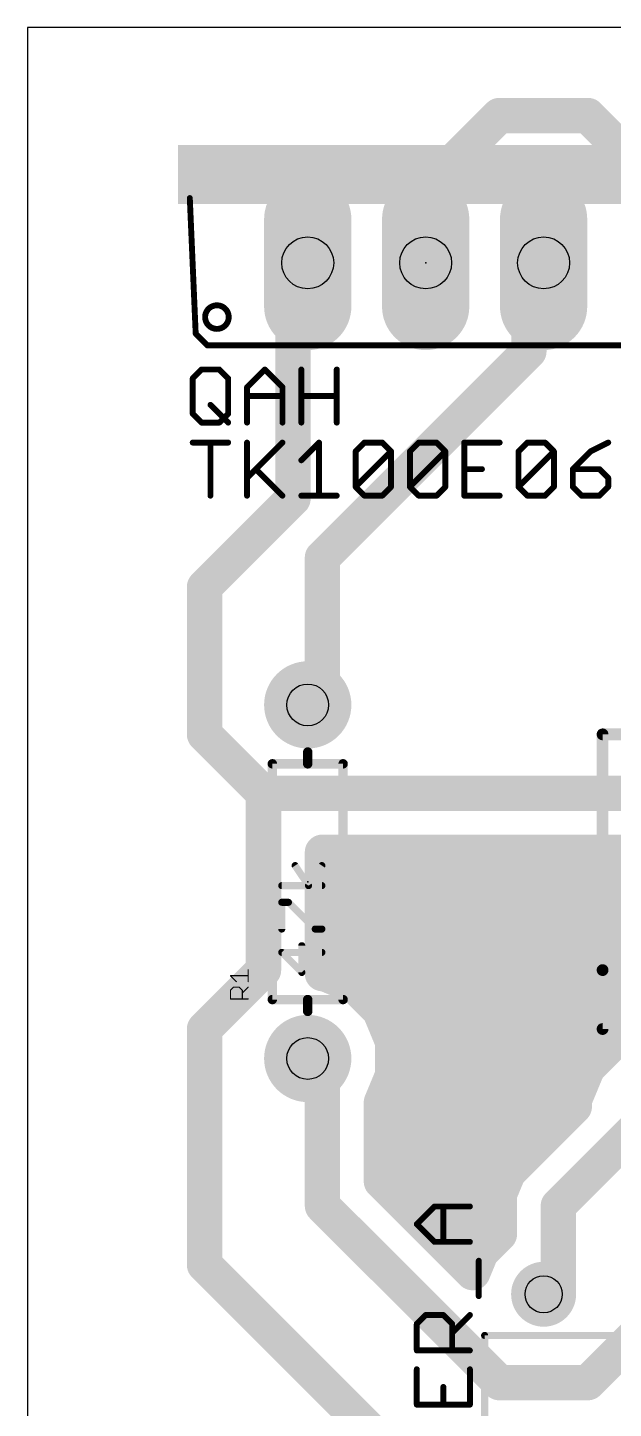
# Model space of a CAD drawing. Extents: x 0 to 88.9, y -10.5 to 54.6.
# Drawn here: x 0 to 12.61, y 24.85 to 54.6 of the extents above; entities that cross this region are included whole.
import ezdxf

# ---------------------------------------------------------------- set-up
doc = ezdxf.new("R2010")
doc.units = 0
for name, color, linetype in [('16', 175, 'CONTINUOUS'), ('17', 82, 'CONTINUOUS'), ('20', 7, 'CONTINUOUS'), ('21', 253, 'CONTINUOUS'), ('23', 7, 'CONTINUOUS'), ('25', 253, 'CONTINUOUS'), ('27', 253, 'CONTINUOUS'), ('44', 253, 'CONTINUOUS'), ('51', 253, 'CONTINUOUS')]:
    doc.layers.add(name, color=color, linetype=linetype)

# ---------------------------------------------------------------- blocks, each defined once
blk = doc.blocks.new('ROUNDP')
at = {"const_width": 0.5}
blk.add_lwpolyline([(0, -0.25, 1), (0, 0.25, 1), (0, -0.25)], format="xyb", dxfattribs=at)
blk = doc.blocks.new('RECT')
blk.add_solid([(-0.5, -0.5), (0.5, -0.5), (-0.5, 0.5), (0.5, 0.5)])
blk = doc.blocks.new('LONGP100')
at = {"const_width": 1}
blk.add_lwpolyline([(-0.5, 0), (0.5, 0)], dxfattribs=at)
at = {"const_width": 0.5}
for points in [[(-0.5, 0.25, 1), (-0.5, -0.25)], [(0.5, -0.25, 1), (0.5, 0.25)]]:
    blk.add_lwpolyline(points, format="xyb", dxfattribs=at)

msp = doc.modelspace()

# ---------------------------------------------------------------- linework, layer by layer
at = {"layer": '16', "const_width": 0.762}
for points in [[(10.16, 52.705), (8.89, 51.435)], [(12.065, 52.705), (10.16, 52.705)], [(13.335, 51.435), (12.065, 52.705)], [(8.89, 51.435), (8.89, 49.53)], [(5.715, 44.45), (5.715, 49.53)], [(5.715, 49.53), (6.0325, 49.53)], [(8.89, 49.53), (8.5725, 49.53)], [(10.795, 49.53), (10.795, 47.625)], [(10.795, 49.53), (11.1125, 49.53)], [(10.795, 47.625), (6.35, 43.18)], [(3.81, 42.545), (5.715, 44.45)], [(6.35, 43.18), (6.35, 40.005)], [(3.81, 39.37), (3.81, 42.545)], [(6.35, 40.005), (6.0325, 40.005)], [(5.08, 38.1), (3.81, 39.37)], [(13.97, 38.1), (5.08, 38.1)], [(5.08, 34.29), (5.08, 38.1)], [(6.35, 34.2138), (6.35, 36.83)], [(6.35, 36.83), (14.2226, 36.83)], [(6.35, 36.576), (27.16, 36.576)], [(6.35, 35.814), (26.398, 35.814)], [(6.35, 35.052), (25.636, 35.052)], [(3.81, 33.02), (5.08, 34.29)], [(6.35, 34.29), (24.874, 34.29)], [(6.3963, 34.2138), (6.35, 34.2138)], [(7.0684, 33.9354), (6.3963, 34.2138)], [(7.5829, 33.4209), (7.0684, 33.9354)], [(7.4758, 33.528), (24.112, 33.528)], [(7.8613, 32.7488), (7.5829, 33.4209)], [(3.81, 27.94), (3.81, 33.02)], [(13.2786, 32.9946), (12.5878, 32.7084)], [(7.8542, 32.766), (12.7267, 32.766)], [(7.8613, 32.0212), (7.8613, 32.7488)], [(12.5878, 32.7084), (12.0591, 32.1797)], [(6.35, 32.385), (6.0325, 32.385)], [(6.35, 32.385), (6.35, 29.21)], [(12.0591, 32.1797), (11.7729, 31.4889)], [(7.62, 31.4387), (7.8613, 32.0212)], [(7.8542, 32.004), (11.9863, 32.004)], [(11.7729, 31.4889), (11.7729, 31.349)], [(7.62, 29.7361), (7.62, 31.4387)], [(7.62, 31.242), (11.666, 31.242)], [(11.7729, 31.349), (10.3533, 29.9294)], [(13.335, 31.115), (11.43, 29.21)], [(7.62, 30.48), (10.904, 30.48)], [(9.5854, 27.7706), (7.62, 29.7361)], [(7.638, 29.718), (10.2658, 29.718)], [(10.3533, 29.9294), (10.16, 29.4626)], [(10.16, 29.4626), (10.16, 28.5997)], [(6.35, 29.21), (10.16, 25.4)], [(11.43, 29.21), (11.43, 27.305)], [(8.4, 28.956), (10.16, 28.956)], [(10.16, 28.5997), (9.7654, 28.2051)], [(9.162, 28.194), (9.7608, 28.194)], [(9.7654, 28.2051), (9.5854, 27.7706)], [(7.62, 24.13), (3.81, 27.94)], [(11.43, 27.305), (11.1125, 27.305)], [(12.065, 25.4), (13.335, 26.67)], [(10.16, 25.4), (12.065, 25.4)]]:
    msp.add_lwpolyline(points, dxfattribs=at)
at = {"layer": '16', "const_width": 0.381}
for points in [[(10.16, 52.8955, 1), (10.16, 52.5145)], [(10.2947, 52.5703, 1), (10.0253, 52.8397)], [(12.1997, 52.8397, 1), (11.9303, 52.5703)], [(12.065, 52.5145, 1), (12.065, 52.8955)], [(9.0805, 51.435, 1), (8.6995, 51.435)], [(8.7553, 51.5697, 1), (9.0247, 51.3003)], [(5.9055, 49.53, 1), (5.5245, 49.53)], [(5.715, 49.7205, 1), (5.715, 49.3395)], [(6.0325, 49.3395, 1), (6.0325, 49.7205)], [(8.5725, 49.7205, 1), (8.5725, 49.3395)], [(8.6995, 49.53, 1), (9.0805, 49.53)], [(8.89, 49.3395, 1), (8.89, 49.7205)], [(10.9855, 49.53, 1), (10.6045, 49.53)], [(10.795, 49.7205, 1), (10.795, 49.3395)], [(11.1125, 49.3395, 1), (11.1125, 49.7205)], [(10.9297, 47.4903, 1), (10.6603, 47.7597)], [(10.6045, 47.625, 1), (10.9855, 47.625)], [(5.5245, 44.45, 1), (5.9055, 44.45)], [(5.8497, 44.3153, 1), (5.5803, 44.5847)], [(6.5405, 43.18, 1), (6.1595, 43.18)], [(6.2153, 43.3147, 1), (6.4847, 43.0453)], [(4.0005, 42.545, 1), (3.6195, 42.545)], [(3.6753, 42.6797, 1), (3.9447, 42.4103)], [(6.0325, 40.1955, 1), (6.0325, 39.8145)], [(6.1595, 40.005, 1), (6.5405, 40.005)], [(6.35, 39.8145, 1), (6.35, 40.1955)], [(3.9447, 39.5047, 1), (3.6753, 39.2353)], [(3.6195, 39.37, 1), (4.0005, 39.37)], [(5.08, 38.2905, 1), (5.08, 37.9095)], [(5.2705, 38.1, 1), (4.8895, 38.1)], [(4.9453, 37.9653, 1), (5.2147, 38.2347)], [(6.5405, 36.83, 1), (6.1595, 36.83)], [(6.35, 37.0205, 1), (6.35, 36.6395)], [(6.35, 36.7665, 1), (6.35, 36.3855)], [(6.35, 36.0045, 1), (6.35, 35.6235)], [(6.35, 35.2425, 1), (6.35, 34.8615)], [(5.2147, 34.1553, 1), (4.9453, 34.4247)], [(6.35, 34.4805, 1), (6.35, 34.0995)], [(6.35, 34.4043, 1), (6.35, 34.0233)], [(6.4692, 34.3898, 1), (6.3234, 34.0378)], [(6.3963, 34.0233, 1), (6.3963, 34.4043)], [(4.8895, 34.29, 1), (5.2705, 34.29)], [(6.1595, 34.2138, 1), (6.5405, 34.2138)], [(7.2031, 34.0701, 1), (6.9337, 33.8007)], [(6.9955, 33.7594, 1), (7.1413, 34.1114)], [(7.4758, 33.7185, 1), (7.4758, 33.3375)], [(7.7589, 33.4938, 1), (7.4069, 33.348)], [(7.4482, 33.2862, 1), (7.7176, 33.5556)], [(4.0005, 33.02, 1), (3.6195, 33.02)], [(3.6753, 33.1547, 1), (3.9447, 32.8853)], [(7.8542, 32.9565, 1), (7.8542, 32.5755)], [(8.0518, 32.7488, 1), (7.6708, 32.7488)], [(12.5149, 32.8844, 1), (12.6607, 32.5324)], [(12.7225, 32.5737, 1), (12.4531, 32.8431)], [(12.7267, 32.5755, 1), (12.7267, 32.9565)], [(6.0325, 32.5755, 1), (6.0325, 32.1945)], [(6.5405, 32.385, 1), (6.1595, 32.385)], [(6.35, 32.1945, 1), (6.35, 32.5755)], [(7.6853, 32.6759, 1), (8.0373, 32.8217)], [(11.9243, 32.3144, 1), (12.1938, 32.045)], [(12.2351, 32.1068, 1), (11.8831, 32.2526)], [(7.8542, 32.1945, 1), (7.8542, 31.8135)], [(7.6708, 32.0212, 1), (8.0518, 32.0212)], [(8.0373, 31.9483, 1), (7.6853, 32.0941)], [(11.9863, 31.8135, 1), (11.9863, 32.1945)], [(11.9634, 31.4889, 1), (11.5824, 31.4889)], [(7.8105, 31.4387, 1), (7.4295, 31.4387)], [(7.444, 31.5116, 1), (7.796, 31.3658)], [(7.62, 31.4325, 1), (7.62, 31.0515)], [(11.5969, 31.5618, 1), (11.9489, 31.416)], [(11.9076, 31.2142, 1), (11.6382, 31.4837)], [(11.666, 31.0515, 1), (11.666, 31.4325)], [(11.5824, 31.349, 1), (11.9634, 31.349)], [(7.62, 30.6705, 1), (7.62, 30.2895)], [(10.904, 30.2895, 1), (10.904, 30.6705)], [(7.7547, 29.8708, 1), (7.4853, 29.6013)], [(7.638, 29.9085, 1), (7.638, 29.5275)], [(10.2186, 30.0641, 1), (10.4881, 29.7947)], [(10.5293, 29.8565, 1), (10.1773, 30.0023)], [(10.2658, 29.5275, 1), (10.2658, 29.9085)], [(7.4295, 29.7361, 1), (7.8105, 29.7361)], [(10.3505, 29.4626, 1), (9.9695, 29.4626)], [(6.4847, 29.3447, 1), (6.2153, 29.0753)], [(9.984, 29.5355, 1), (10.336, 29.3897)], [(11.6205, 29.21, 1), (11.2395, 29.21)], [(11.2953, 29.3447, 1), (11.5647, 29.0753)], [(6.1595, 29.21, 1), (6.5405, 29.21)], [(8.4, 29.1465, 1), (8.4, 28.7655)], [(10.16, 28.7655, 1), (10.16, 29.1465)], [(10.2947, 28.465, 1), (10.0253, 28.7344)], [(9.162, 28.3845, 1), (9.162, 28.0035)], [(9.9414, 28.1322, 1), (9.5894, 28.278)], [(9.7608, 28.0035, 1), (9.7608, 28.3845)], [(9.9695, 28.5997, 1), (10.3505, 28.5997)], [(3.9447, 28.0747, 1), (3.6753, 27.8053)], [(9.6307, 28.3398, 1), (9.9001, 28.0704)], [(3.6195, 27.94, 1), (4.0005, 27.94)], [(9.4094, 27.8435, 1), (9.7614, 27.6977)], [(9.4507, 27.6359, 1), (9.7201, 27.9053)], [(11.1125, 27.4955, 1), (11.1125, 27.1145)], [(11.43, 27.1145, 1), (11.43, 27.4955)], [(11.2395, 27.305, 1), (11.6205, 27.305)], [(10.16, 25.5905, 1), (10.16, 25.2095)], [(10.0253, 25.2653, 1), (10.2947, 25.5347)], [(11.9303, 25.5347, 1), (12.1997, 25.2653)], [(12.065, 25.2095, 1), (12.065, 25.5905)]]:
    msp.add_lwpolyline(points, format="xyb", dxfattribs=at)
at = {"layer": '20'}
for p, q in [((88.8875, 54.6), (0, 54.6)), ((0, 54.6), (0, 0))]:
    msp.add_line(p, q, dxfattribs=at)
at = {"layer": '21'}
for points, const_width in [([(3.6195, 48.006), (3.4925, 50.927)], 0.127), ([(3.6195, 48.006), (3.8735, 47.752)], 0.127), ([(13.2715, 47.752), (3.8735, 47.752)], 0.127), ([(13.6525, 39.37), (12.3825, 39.37)], 0.254), ([(12.3825, 39.37), (12.3825, 34.29)], 0.254), ([(6.0325, 38.735), (6.0325, 38.989)], 0.2032), ([(5.2705, 33.655), (5.2705, 38.735)], 0.2032), ([(5.2705, 38.735), (6.0325, 38.735)], 0.2032), ([(6.0325, 38.735), (6.7945, 38.735)], 0.2032), ([(6.7945, 38.735), (6.7945, 33.655)], 0.2032), ([(6.0492, 36.1102), (5.7611, 36.5424)], 0.1524), ([(6.3373, 36.5424), (6.0492, 36.1102)], 0.1524), ([(6.3373, 36.1102), (5.473, 36.1102)], 0.1524), ([(5.473, 35.1747), (5.473, 35.7509)], 0.1524), ([(5.473, 35.7509), (5.617, 35.7509)], 0.1524), ([(5.617, 35.7509), (6.1932, 35.1747)], 0.1524), ([(6.1932, 35.1747), (6.3373, 35.1747)], 0.1524), ([(5.9051, 34.2392), (5.9051, 34.8154)], 0.1524), ([(6.3373, 34.6714), (5.473, 34.6714)], 0.1524), ([(5.473, 34.6714), (5.9051, 34.2392)], 0.1524), ([(12.3825, 34.29), (12.3825, 33.02)], 0.254), ([(14.9225, 34.29), (12.3825, 34.29)], 0.254), ([(6.0325, 33.655), (5.2705, 33.655)], 0.2032), ([(6.7945, 33.655), (6.0325, 33.655)], 0.2032), ([(6.0325, 33.655), (6.0325, 33.401)], 0.2032), ([(12.3825, 33.02), (13.6525, 33.02)], 0.254), ([(20.0025, 26.416), (9.8425, 26.416)], 0.1524), ([(9.8425, 26.416), (9.8425, 24.511)], 0.1524)]:
    msp.add_lwpolyline(points, dxfattribs=dict(at, const_width=const_width))
for points, const_width in [([(3.5242, 50.9284, 1), (3.4608, 50.9256)], 0.0635), ([(4.0767, 48.1076, 1), (4.0767, 48.6156, 1), (4.0767, 48.1076)], 0.127), ([(3.642, 48.0285, 1), (3.597, 47.9835)], 0.0635), ([(3.5878, 48.0046, 1), (3.6512, 48.0074)], 0.0635), ([(3.8735, 47.7838, 1), (3.8735, 47.7203)], 0.0635), ([(3.851, 47.7295, 1), (3.896, 47.7745)], 0.0635), ([(12.3825, 39.4335, 1), (12.3825, 39.3065)], 0.127), ([(12.446, 39.37, 1), (12.319, 39.37)], 0.127), ([(6.0833, 38.989, 1), (5.9817, 38.989)], 0.1016), ([(5.3213, 38.735, 1), (5.2197, 38.735)], 0.1016), ([(5.2705, 38.7858, 1), (5.2705, 38.6842)], 0.1016), ([(6.0325, 38.7858, 1), (6.0325, 38.6842)], 0.1016), ([(5.9817, 38.735, 1), (6.0833, 38.735)], 0.1016), ([(6.0325, 38.6842, 1), (6.0325, 38.7858)], 0.1016), ([(6.8453, 38.735, 1), (6.7437, 38.735)], 0.1016), ([(6.7945, 38.6842, 1), (6.7945, 38.7858)], 0.1016), ([(5.7928, 36.5635, 1), (5.7294, 36.5213)], 0.0762), ([(6.369, 36.5213, 1), (6.3056, 36.5635)], 0.0762), ([(5.473, 36.1483, 1), (5.473, 36.0721)], 0.0762), ([(6.0175, 36.1314, 1), (6.0809, 36.0891)], 0.0762), ([(6.0175, 36.0891, 1), (6.0809, 36.1314)], 0.0762), ([(6.3373, 36.0721, 1), (6.3373, 36.1483)], 0.0762), ([(5.5111, 35.7509, 1), (5.4349, 35.7509)], 0.0762), ([(5.473, 35.789, 1), (5.473, 35.7128)], 0.0762), ([(5.644, 35.7779, 1), (5.5901, 35.724)], 0.0762), ([(5.617, 35.7128, 1), (5.617, 35.789)], 0.0762), ([(5.4349, 35.1747, 1), (5.5111, 35.1747)], 0.0762), ([(6.1932, 35.2128, 1), (6.1932, 35.1366)], 0.0762), ([(6.1663, 35.1478, 1), (6.2202, 35.2017)], 0.0762), ([(6.3373, 35.1366, 1), (6.3373, 35.2128)], 0.0762), ([(5.9432, 34.8154, 1), (5.867, 34.8154)], 0.0762), ([(5.4999, 34.6983, 1), (5.446, 34.6444)], 0.0762), ([(5.473, 34.7095, 1), (5.473, 34.6333)], 0.0762), ([(6.3373, 34.6333, 1), (6.3373, 34.7095)], 0.0762), ([(5.867, 34.2392, 1), (5.9432, 34.2392)], 0.0762), ([(5.8782, 34.2123, 1), (5.9321, 34.2661)], 0.0762), ([(12.446, 34.29, 1), (12.319, 34.29)], 0.127), ([(12.3825, 34.3535, 1), (12.3825, 34.2265)], 0.127), ([(12.319, 34.29, 1), (12.446, 34.29)], 0.127), ([(5.2705, 33.7058, 1), (5.2705, 33.6042)], 0.1016), ([(5.2197, 33.655, 1), (5.3213, 33.655)], 0.1016), ([(6.0325, 33.7058, 1), (6.0325, 33.6042)], 0.1016), ([(6.0833, 33.655, 1), (5.9817, 33.655)], 0.1016), ([(6.0325, 33.6042, 1), (6.0325, 33.7058)], 0.1016), ([(6.7437, 33.655, 1), (6.8453, 33.655)], 0.1016), ([(6.7945, 33.6042, 1), (6.7945, 33.7058)], 0.1016), ([(5.9817, 33.401, 1), (6.0833, 33.401)], 0.1016), ([(12.3825, 33.0835, 1), (12.3825, 32.9565)], 0.127), ([(12.319, 33.02, 1), (12.446, 33.02)], 0.127), ([(9.8425, 26.4541, 1), (9.8425, 26.3779)], 0.0762), ([(9.8806, 26.416, 1), (9.8044, 26.416)], 0.0762)]:
    msp.add_lwpolyline(points, format="xyb", dxfattribs=dict(at, const_width=const_width))
at = {"layer": '23'}
for p in [(8.5725, 49.53), (6.0325, 36.195)]:
    msp.add_point(p, dxfattribs=at)
at = {"layer": '25'}
for points, const_width in [([(3.5878, 47.0416, 1), (3.5242, 47.0416)], 0.0635), ([(3.5335, 47.0641, 1), (3.5785, 47.0192)], 0.0635), ([(3.7467, 47.264, 1), (3.7467, 47.2005)], 0.0635), ([(3.7691, 47.2098, 1), (3.7242, 47.2547)], 0.0635), ([(4.1504, 47.2547, 1), (4.1055, 47.2098)], 0.0635), ([(4.128, 47.2005, 1), (4.128, 47.264)], 0.0635), ([(4.3504, 47.0416, 1), (4.2869, 47.0416)], 0.0635), ([(4.2962, 47.0192, 1), (4.3411, 47.0641)], 0.0635), ([(5.1292, 47.2547, 1), (5.0843, 47.2098)], 0.0635), ([(5.1292, 47.2098, 1), (5.0843, 47.2547)], 0.0635), ([(5.9265, 47.2323, 1), (5.863, 47.2323)], 0.0635), ([(6.6892, 47.2323, 1), (6.6257, 47.2323)], 0.0635), ([(4.7571, 46.851, 1), (4.6936, 46.851)], 0.0635), ([(4.7029, 46.8734, 1), (4.7478, 46.8285)], 0.0635), ([(4.7254, 46.692, 1), (4.7254, 46.6285)], 0.0635), ([(5.5198, 46.851, 1), (5.4563, 46.851)], 0.0635), ([(5.4656, 46.8285, 1), (5.5105, 46.8734)], 0.0635), ([(5.488, 46.6285, 1), (5.488, 46.692)], 0.0635), ([(5.8948, 46.692, 1), (5.8948, 46.6285)], 0.0635), ([(6.6574, 46.6285, 1), (6.6574, 46.692)], 0.0635), ([(3.9598, 46.4921, 1), (3.9149, 46.4472)], 0.0635), ([(3.5242, 46.279, 1), (3.5878, 46.279)], 0.0635), ([(3.5785, 46.3014, 1), (3.5335, 46.2565)], 0.0635), ([(3.7467, 46.1201, 1), (3.7467, 46.0566)], 0.0635), ([(3.7242, 46.0658, 1), (3.7691, 46.1108)], 0.0635), ([(4.1055, 46.1108, 1), (4.1504, 46.0658)], 0.0635), ([(4.128, 46.0566, 1), (4.128, 46.1201)], 0.0635), ([(4.2869, 46.279, 1), (4.3504, 46.279)], 0.0635), ([(4.3411, 46.2565, 1), (4.2962, 46.3014)], 0.0635), ([(4.2962, 46.0658, 1), (4.3411, 46.1108)], 0.0635), ([(4.6936, 46.0883, 1), (4.7571, 46.0883)], 0.0635), ([(5.4563, 46.0883, 1), (5.5198, 46.0883)], 0.0635), ([(5.863, 46.0883, 1), (5.9265, 46.0883)], 0.0635), ([(6.6257, 46.0883, 1), (6.6892, 46.0883)], 0.0635), ([(4.7562, 34.2961, 1), (4.7435, 34.2961)], 0.0127), ([(4.373, 34.1735, 1), (4.364, 34.1645)], 0.0127), ([(4.3685, 34.1754, 1), (4.3685, 34.1627)], 0.0127), ([(4.432, 33.9283, 1), (4.432, 33.9156)], 0.0127), ([(4.4365, 33.9174, 1), (4.4275, 33.9264)], 0.0127), ([(4.4911, 34.0374, 1), (4.5001, 34.0464)], 0.0127), ([(4.5636, 33.9264, 1), (4.5546, 33.9174)], 0.0127), ([(4.5591, 33.9156, 1), (4.5591, 33.9283)], 0.0127), ([(4.7435, 34.0419, 1), (4.7562, 34.0419)], 0.0127), ([(4.7543, 33.9174, 1), (4.7453, 33.9264)], 0.0127), ([(4.7498, 34.1627, 1), (4.7498, 34.1754)], 0.0127), ([(4.3748, 33.8584, 1), (4.3621, 33.8584)], 0.0127), ([(4.3621, 33.6677, 1), (4.3748, 33.6677)], 0.0127), ([(4.364, 33.8629, 1), (4.373, 33.8539)], 0.0127), ([(4.3685, 33.6741, 1), (4.3685, 33.6614)], 0.0127), ([(4.629, 33.8584, 1), (4.6163, 33.8584)], 0.0127), ([(4.6182, 33.7993, 1), (4.6272, 33.7903)], 0.0127), ([(4.6163, 33.6677, 1), (4.629, 33.6677)], 0.0127), ([(4.6182, 33.8539, 1), (4.6272, 33.8629)], 0.0127), ([(4.7498, 33.6614, 1), (4.7498, 33.6741)], 0.0127), ([(8.7623, 29.2279, 1), (8.7623, 29.1644)], 0.0635), ([(8.7848, 29.1737, 1), (8.7399, 29.2186)], 0.0635), ([(8.9848, 29.1961, 1), (8.9213, 29.1961)], 0.0635), ([(9.525, 29.1644, 1), (9.525, 29.2279)], 0.0635), ([(8.4035, 28.8373, 1), (8.3586, 28.7924)], 0.0635), ([(8.3586, 28.8373, 1), (8.4035, 28.7924)], 0.0635), ([(8.7623, 28.4652, 1), (8.7623, 28.4017)], 0.0635), ([(8.7399, 28.411, 1), (8.7848, 28.4559)], 0.0635), ([(8.9213, 28.4335, 1), (8.9848, 28.4335)], 0.0635), ([(9.525, 28.4017, 1), (9.525, 28.4652)], 0.0635), ([(9.7474, 28.0267, 1), (9.6839, 28.0267)], 0.0635), ([(9.6839, 27.2641, 1), (9.7474, 27.2641)], 0.0635), ([(8.5717, 26.8891, 1), (8.5717, 26.8256)], 0.0635), ([(8.5941, 26.8349, 1), (8.5492, 26.8798)], 0.0635), ([(8.9755, 26.8798, 1), (8.9306, 26.8349)], 0.0635), ([(8.953, 26.8256, 1), (8.953, 26.8891)], 0.0635), ([(9.5475, 26.8349, 1), (9.5025, 26.8798)], 0.0635), ([(8.4128, 26.6667, 1), (8.3493, 26.6667)], 0.0635), ([(8.3586, 26.6891, 1), (8.4035, 26.6442)], 0.0635), ([(9.1754, 26.6667, 1), (9.1119, 26.6667)], 0.0635), ([(9.1212, 26.4985, 1), (9.1661, 26.4536)], 0.0635), ([(9.1212, 26.6442, 1), (9.1661, 26.6891)], 0.0635), ([(8.381, 26.1264, 1), (8.381, 26.0629)], 0.0635), ([(8.3493, 26.0947, 1), (8.4128, 26.0947)], 0.0635), ([(9.1119, 26.0947, 1), (9.1754, 26.0947)], 0.0635), ([(9.525, 26.0629, 1), (9.525, 26.1264)], 0.0635), ([(8.4128, 25.6879, 1), (8.3493, 25.6879)], 0.0635), ([(9.5568, 25.6879, 1), (9.4932, 25.6879)], 0.0635), ([(8.9848, 25.3066, 1), (8.9213, 25.3066)], 0.0635), ([(8.381, 24.957, 1), (8.381, 24.8935)], 0.0635), ([(8.3493, 24.9253, 1), (8.4128, 24.9253)], 0.0635), ([(8.9213, 24.9253, 1), (8.9848, 24.9253)], 0.0635), ([(9.4932, 24.9253, 1), (9.5568, 24.9253)], 0.0635), ([(9.525, 24.8935, 1), (9.525, 24.957)], 0.0635)]:
    msp.add_lwpolyline(points, format="xyb", dxfattribs=dict(at, const_width=const_width))
for points, const_width in [([(3.556, 47.0416), (3.7467, 47.2323)], 0.127), ([(3.556, 46.279), (3.556, 47.0416)], 0.127), ([(3.7467, 47.2323), (4.128, 47.2323)], 0.127), ([(4.128, 47.2323), (4.3186, 47.0416)], 0.127), ([(4.3186, 47.0416), (4.3186, 46.279)], 0.127), ([(4.7254, 46.851), (5.1067, 47.2323)], 0.127), ([(5.1067, 47.2323), (5.488, 46.851)], 0.127), ([(5.8948, 46.0883), (5.8948, 47.2323)], 0.127), ([(6.6574, 47.2323), (6.6574, 46.0883)], 0.127), ([(4.7254, 46.0883), (4.7254, 46.851)], 0.127), ([(4.7254, 46.6603), (5.488, 46.6603)], 0.127), ([(5.488, 46.851), (5.488, 46.0883)], 0.127), ([(5.8948, 46.6603), (6.6574, 46.6603)], 0.127), ([(3.9373, 46.4696), (4.3186, 46.0883)], 0.127), ([(3.7467, 46.0883), (3.556, 46.279)], 0.127), ([(4.128, 46.0883), (3.7467, 46.0883)], 0.127), ([(4.3186, 46.279), (4.128, 46.0883)], 0.127), ([(4.7498, 34.0419), (4.7498, 34.2961)], 0.0254), ([(4.4956, 34.0419), (4.3685, 34.169)], 0.0254), ([(4.3685, 34.169), (4.7498, 34.169)], 0.0254), ([(4.3685, 33.8584), (4.432, 33.9219)], 0.0254), ([(4.432, 33.9219), (4.5591, 33.9219)], 0.0254), ([(4.5591, 33.9219), (4.6227, 33.8584)], 0.0254), ([(4.6227, 33.7948), (4.7498, 33.9219)], 0.0254), ([(4.3685, 33.6677), (4.3685, 33.8584)], 0.0254), ([(4.7498, 33.6677), (4.3685, 33.6677)], 0.0254), ([(4.6227, 33.8584), (4.6227, 33.6677)], 0.0254), ([(8.381, 28.8148), (8.7623, 29.1961)], 0.127), ([(8.7623, 29.1961), (9.525, 29.1961)], 0.127), ([(8.953, 28.4335), (8.953, 29.1961)], 0.127), ([(8.7623, 28.4335), (8.381, 28.8148)], 0.127), ([(9.525, 28.4335), (8.7623, 28.4335)], 0.127), ([(9.7157, 27.2641), (9.7157, 28.0267)], 0.127), ([(8.381, 26.6667), (8.5717, 26.8573)], 0.127), ([(8.5717, 26.8573), (8.953, 26.8573)], 0.127), ([(8.953, 26.8573), (9.1437, 26.6667)], 0.127), ([(9.1437, 26.476), (9.525, 26.8573)], 0.127), ([(8.381, 26.0947), (8.381, 26.6667)], 0.127), ([(9.1437, 26.6667), (9.1437, 26.0947)], 0.127), ([(9.525, 26.0947), (8.381, 26.0947)], 0.127), ([(8.381, 25.6879), (8.381, 24.9253)], 0.127), ([(9.525, 24.9253), (9.525, 25.6879)], 0.127), ([(8.953, 24.9253), (8.953, 25.3066)], 0.127), ([(8.381, 24.9253), (9.525, 24.9253)], 0.127)]:
    msp.add_lwpolyline(points, dxfattribs=dict(at, const_width=const_width))
at = {"layer": '27', "const_width": 0.127}
for points in [[(3.556, 45.6575), (4.3186, 45.6575)], [(3.9373, 44.5135), (3.9373, 45.6575)], [(4.7254, 45.6575), (4.7254, 44.5135)], [(4.7254, 44.8948), (5.488, 45.6575)], [(5.8948, 45.2762), (6.2761, 45.6575)], [(6.2761, 45.6575), (6.2761, 44.5135)], [(7.0642, 45.4668), (7.2549, 45.6575)], [(7.0642, 44.7042), (7.0642, 45.4668)], [(7.0642, 44.7042), (7.8268, 45.4668)], [(7.2549, 45.6575), (7.6362, 45.6575)], [(7.6362, 45.6575), (7.8268, 45.4668)], [(7.8268, 45.4668), (7.8268, 44.7042)], [(8.2336, 45.4668), (8.4243, 45.6575)], [(8.2336, 44.7042), (8.2336, 45.4668)], [(8.2336, 44.7042), (8.9962, 45.4668)], [(8.4243, 45.6575), (8.8056, 45.6575)], [(8.8056, 45.6575), (8.9962, 45.4668)], [(8.9962, 45.4668), (8.9962, 44.7042)], [(10.1656, 45.6575), (9.403, 45.6575)], [(9.403, 45.6575), (9.403, 44.5135)], [(10.5724, 45.4668), (10.763, 45.6575)], [(10.5724, 44.7042), (10.5724, 45.4668)], [(10.5724, 44.7042), (11.335, 45.4668)], [(10.763, 45.6575), (11.1444, 45.6575)], [(11.1444, 45.6575), (11.335, 45.4668)], [(11.335, 45.4668), (11.335, 44.7042)], [(12.1231, 45.4668), (11.7418, 45.0855)], [(12.5044, 45.6575), (12.1231, 45.4668)], [(4.9161, 45.0855), (5.488, 44.5135)], [(9.403, 45.0855), (9.7843, 45.0855)], [(11.7418, 45.0855), (11.7418, 44.7042)], [(12.3138, 45.0855), (11.7418, 45.0855)], [(12.5044, 44.8948), (12.3138, 45.0855)], [(12.5044, 44.7042), (12.5044, 44.8948)], [(7.2549, 44.5135), (7.0642, 44.7042)], [(7.8268, 44.7042), (7.6362, 44.5135)], [(8.4243, 44.5135), (8.2336, 44.7042)], [(8.9962, 44.7042), (8.8056, 44.5135)], [(10.763, 44.5135), (10.5724, 44.7042)], [(11.335, 44.7042), (11.1444, 44.5135)], [(11.7418, 44.7042), (11.9324, 44.5135)], [(12.3138, 44.5135), (12.5044, 44.7042)], [(5.8948, 44.5135), (6.6574, 44.5135)], [(7.6362, 44.5135), (7.2549, 44.5135)], [(8.8056, 44.5135), (8.4243, 44.5135)], [(9.403, 44.5135), (10.1656, 44.5135)], [(11.1444, 44.5135), (10.763, 44.5135)], [(11.9324, 44.5135), (12.3138, 44.5135)]]:
    msp.add_lwpolyline(points, dxfattribs=at)
at = {"layer": '27', "const_width": 0.0635}
for points in [[(3.556, 45.6892, 1), (3.556, 45.6257)], [(3.9691, 45.6575, 1), (3.9056, 45.6575)], [(4.3186, 45.6257, 1), (4.3186, 45.6892)], [(4.7571, 45.6575, 1), (4.6936, 45.6575)], [(5.5105, 45.635, 1), (5.4656, 45.6799)], [(6.3079, 45.6575, 1), (6.2444, 45.6575)], [(6.2986, 45.635, 1), (6.2537, 45.6799)], [(7.0959, 45.4668, 1), (7.0324, 45.4668)], [(7.2549, 45.6892, 1), (7.2549, 45.6257)], [(7.2773, 45.635, 1), (7.2324, 45.6799)], [(7.6586, 45.6799, 1), (7.6137, 45.635)], [(7.6362, 45.6257, 1), (7.6362, 45.6892)], [(7.8586, 45.4668, 1), (7.7951, 45.4668)], [(7.8493, 45.4444, 1), (7.8044, 45.4893)], [(8.2653, 45.4668, 1), (8.2018, 45.4668)], [(8.4243, 45.6892, 1), (8.4243, 45.6257)], [(8.4467, 45.635, 1), (8.4018, 45.6799)], [(8.828, 45.6799, 1), (8.7831, 45.635)], [(8.8056, 45.6257, 1), (8.8056, 45.6892)], [(9.028, 45.4668, 1), (8.9645, 45.4668)], [(9.0187, 45.4444, 1), (8.9738, 45.4893)], [(9.403, 45.6892, 1), (9.403, 45.6257)], [(9.4347, 45.6575, 1), (9.3712, 45.6575)], [(10.1656, 45.6257, 1), (10.1656, 45.6892)], [(10.6041, 45.4668, 1), (10.5406, 45.4668)], [(10.763, 45.6892, 1), (10.763, 45.6257)], [(10.7855, 45.635, 1), (10.7406, 45.6799)], [(11.1668, 45.6799, 1), (11.1219, 45.635)], [(11.1444, 45.6257, 1), (11.1444, 45.6892)], [(11.3668, 45.4668, 1), (11.3033, 45.4668)], [(11.3575, 45.4444, 1), (11.3126, 45.4893)], [(12.1089, 45.4952, 1), (12.1373, 45.4384)], [(12.1456, 45.4444, 1), (12.1007, 45.4893)], [(12.5186, 45.6291, 1), (12.4902, 45.6859)], [(5.8723, 45.2986, 1), (5.9172, 45.2537)], [(7.0417, 45.4893, 1), (7.0866, 45.4444)], [(7.8044, 45.4444, 1), (7.8493, 45.4893)], [(8.2111, 45.4893, 1), (8.256, 45.4444)], [(8.9738, 45.4444, 1), (9.0187, 45.4893)], [(10.5499, 45.4893, 1), (10.5948, 45.4444)], [(11.3126, 45.4444, 1), (11.3575, 45.4893)], [(4.7029, 44.9173, 1), (4.7478, 44.8724)], [(4.9385, 45.1079, 1), (4.8936, 45.063)], [(9.403, 45.1172, 1), (9.403, 45.0537)], [(9.7843, 45.0537, 1), (9.7843, 45.1172)], [(11.7735, 45.0855, 1), (11.71, 45.0855)], [(11.7418, 45.1172, 1), (11.7418, 45.0537)], [(11.7193, 45.1079, 1), (11.7642, 45.063)], [(12.3362, 45.1079, 1), (12.2913, 45.063)], [(12.3138, 45.0537, 1), (12.3138, 45.1172)], [(12.5362, 44.8948, 1), (12.4727, 44.8948)], [(12.482, 44.8724, 1), (12.5269, 44.9173)], [(7.0324, 44.7042, 1), (7.0959, 44.7042)], [(7.0866, 44.7266, 1), (7.0417, 44.6817)], [(7.0417, 44.7266, 1), (7.0866, 44.6817)], [(7.7951, 44.7042, 1), (7.8586, 44.7042)], [(7.8493, 44.6817, 1), (7.8044, 44.7266)], [(8.256, 44.7266, 1), (8.2111, 44.6817)], [(8.2111, 44.7266, 1), (8.256, 44.6817)], [(8.2018, 44.7042, 1), (8.2653, 44.7042)], [(8.9645, 44.7042, 1), (9.028, 44.7042)], [(9.0187, 44.6817, 1), (8.9738, 44.7266)], [(10.5406, 44.7042, 1), (10.6041, 44.7042)], [(10.5948, 44.7266, 1), (10.5499, 44.6817)], [(10.5499, 44.7266, 1), (10.5948, 44.6817)], [(11.3033, 44.7042, 1), (11.3668, 44.7042)], [(11.3575, 44.6817, 1), (11.3126, 44.7266)], [(11.7642, 44.7266, 1), (11.7193, 44.6817)], [(11.71, 44.7042, 1), (11.7735, 44.7042)], [(12.4727, 44.7042, 1), (12.5362, 44.7042)], [(12.5269, 44.6817, 1), (12.482, 44.7266)], [(3.9056, 44.5135, 1), (3.9691, 44.5135)], [(4.6936, 44.5135, 1), (4.7571, 44.5135)], [(5.4656, 44.491, 1), (5.5105, 44.536)], [(5.8948, 44.5453, 1), (5.8948, 44.4817)], [(6.2444, 44.5135, 1), (6.3079, 44.5135)], [(6.6574, 44.4817, 1), (6.6574, 44.5453)], [(7.2549, 44.5453, 1), (7.2549, 44.4817)], [(7.2324, 44.491, 1), (7.2773, 44.536)], [(7.6137, 44.536, 1), (7.6586, 44.491)], [(7.6362, 44.4817, 1), (7.6362, 44.5453)], [(8.4243, 44.5453, 1), (8.4243, 44.4817)], [(8.4018, 44.491, 1), (8.4467, 44.536)], [(8.7831, 44.536, 1), (8.828, 44.491)], [(8.8056, 44.4817, 1), (8.8056, 44.5453)], [(9.403, 44.5453, 1), (9.403, 44.4817)], [(9.3712, 44.5135, 1), (9.4347, 44.5135)], [(10.1656, 44.4817, 1), (10.1656, 44.5453)], [(10.763, 44.5453, 1), (10.763, 44.4817)], [(10.7406, 44.491, 1), (10.7855, 44.536)], [(11.1219, 44.536, 1), (11.1668, 44.491)], [(11.1444, 44.4817, 1), (11.1444, 44.5453)], [(11.9324, 44.5453, 1), (11.9324, 44.4817)], [(11.91, 44.491, 1), (11.9549, 44.536)], [(12.2913, 44.536, 1), (12.3362, 44.491)], [(12.3138, 44.4817, 1), (12.3138, 44.5453)]]:
    msp.add_lwpolyline(points, format="xyb", dxfattribs=at)
at = {"layer": '44'}
for centre, radius in [((6.0325, 49.53), 0.5588), ((8.5725, 49.53), 0.5588), ((11.1125, 49.53), 0.5588), ((6.0325, 40.005), 0.45), ((6.0325, 32.385), 0.45), ((11.1125, 27.305), 0.4)]:
    msp.add_circle(centre, radius, dxfattribs=at)

# ---------------------------------------------------------------- block references
at = {"layer": '17', "rotation": 90}
for name, p, xscale, yscale in [('LONGP100', (6.0325, 49.53), 1.8796, 1.8796), ('LONGP100', (6.0325, 49.53), 1.8796, 1.8796), ('LONGP100', (8.5725, 49.53), 1.8796, 1.8796), ('LONGP100', (8.5725, 49.53), 1.8796, 1.8796), ('LONGP100', (11.1125, 49.53), 1.8796, 1.8796), ('LONGP100', (11.1125, 49.53), 1.8796, 1.8796), ('ROUNDP', (6.0325, 40.005), 1.8796, 1.8796), ('ROUNDP', (6.0325, 40.005), 1.8796, 1.8796), ('ROUNDP', (6.0325, 32.385), 1.8796, 1.8796), ('ROUNDP', (6.0325, 32.385), 1.8796, 1.8796), ('ROUNDP', (11.1125, 27.305), 1.4, 1.4), ('ROUNDP', (11.1125, 27.305), 1.4, 1.4)]:
    msp.add_blockref(name, p, dxfattribs=dict(at, xscale=xscale, yscale=yscale))
at = {"layer": '21'}
for p, xscale, yscale in [((8.5725, 51.689), 10.668, 0.762), ((4.191, 51.054), 1.905, 0.508), ((7.3025, 51.054), 0.762, 0.508), ((9.8425, 51.054), 0.762, 0.508), ((12.954, 51.054), 1.905, 0.508)]:
    msp.add_blockref('RECT', p, dxfattribs=dict(at, xscale=xscale, yscale=yscale))
at = {"layer": '51', "xscale": 1.778, "yscale": 0.508}
for p in [(6.0325, 51.054), (8.5725, 51.054), (11.1125, 51.054)]:
    msp.add_blockref('RECT', p, dxfattribs=at)

doc.saveas('drawing.dxf')
